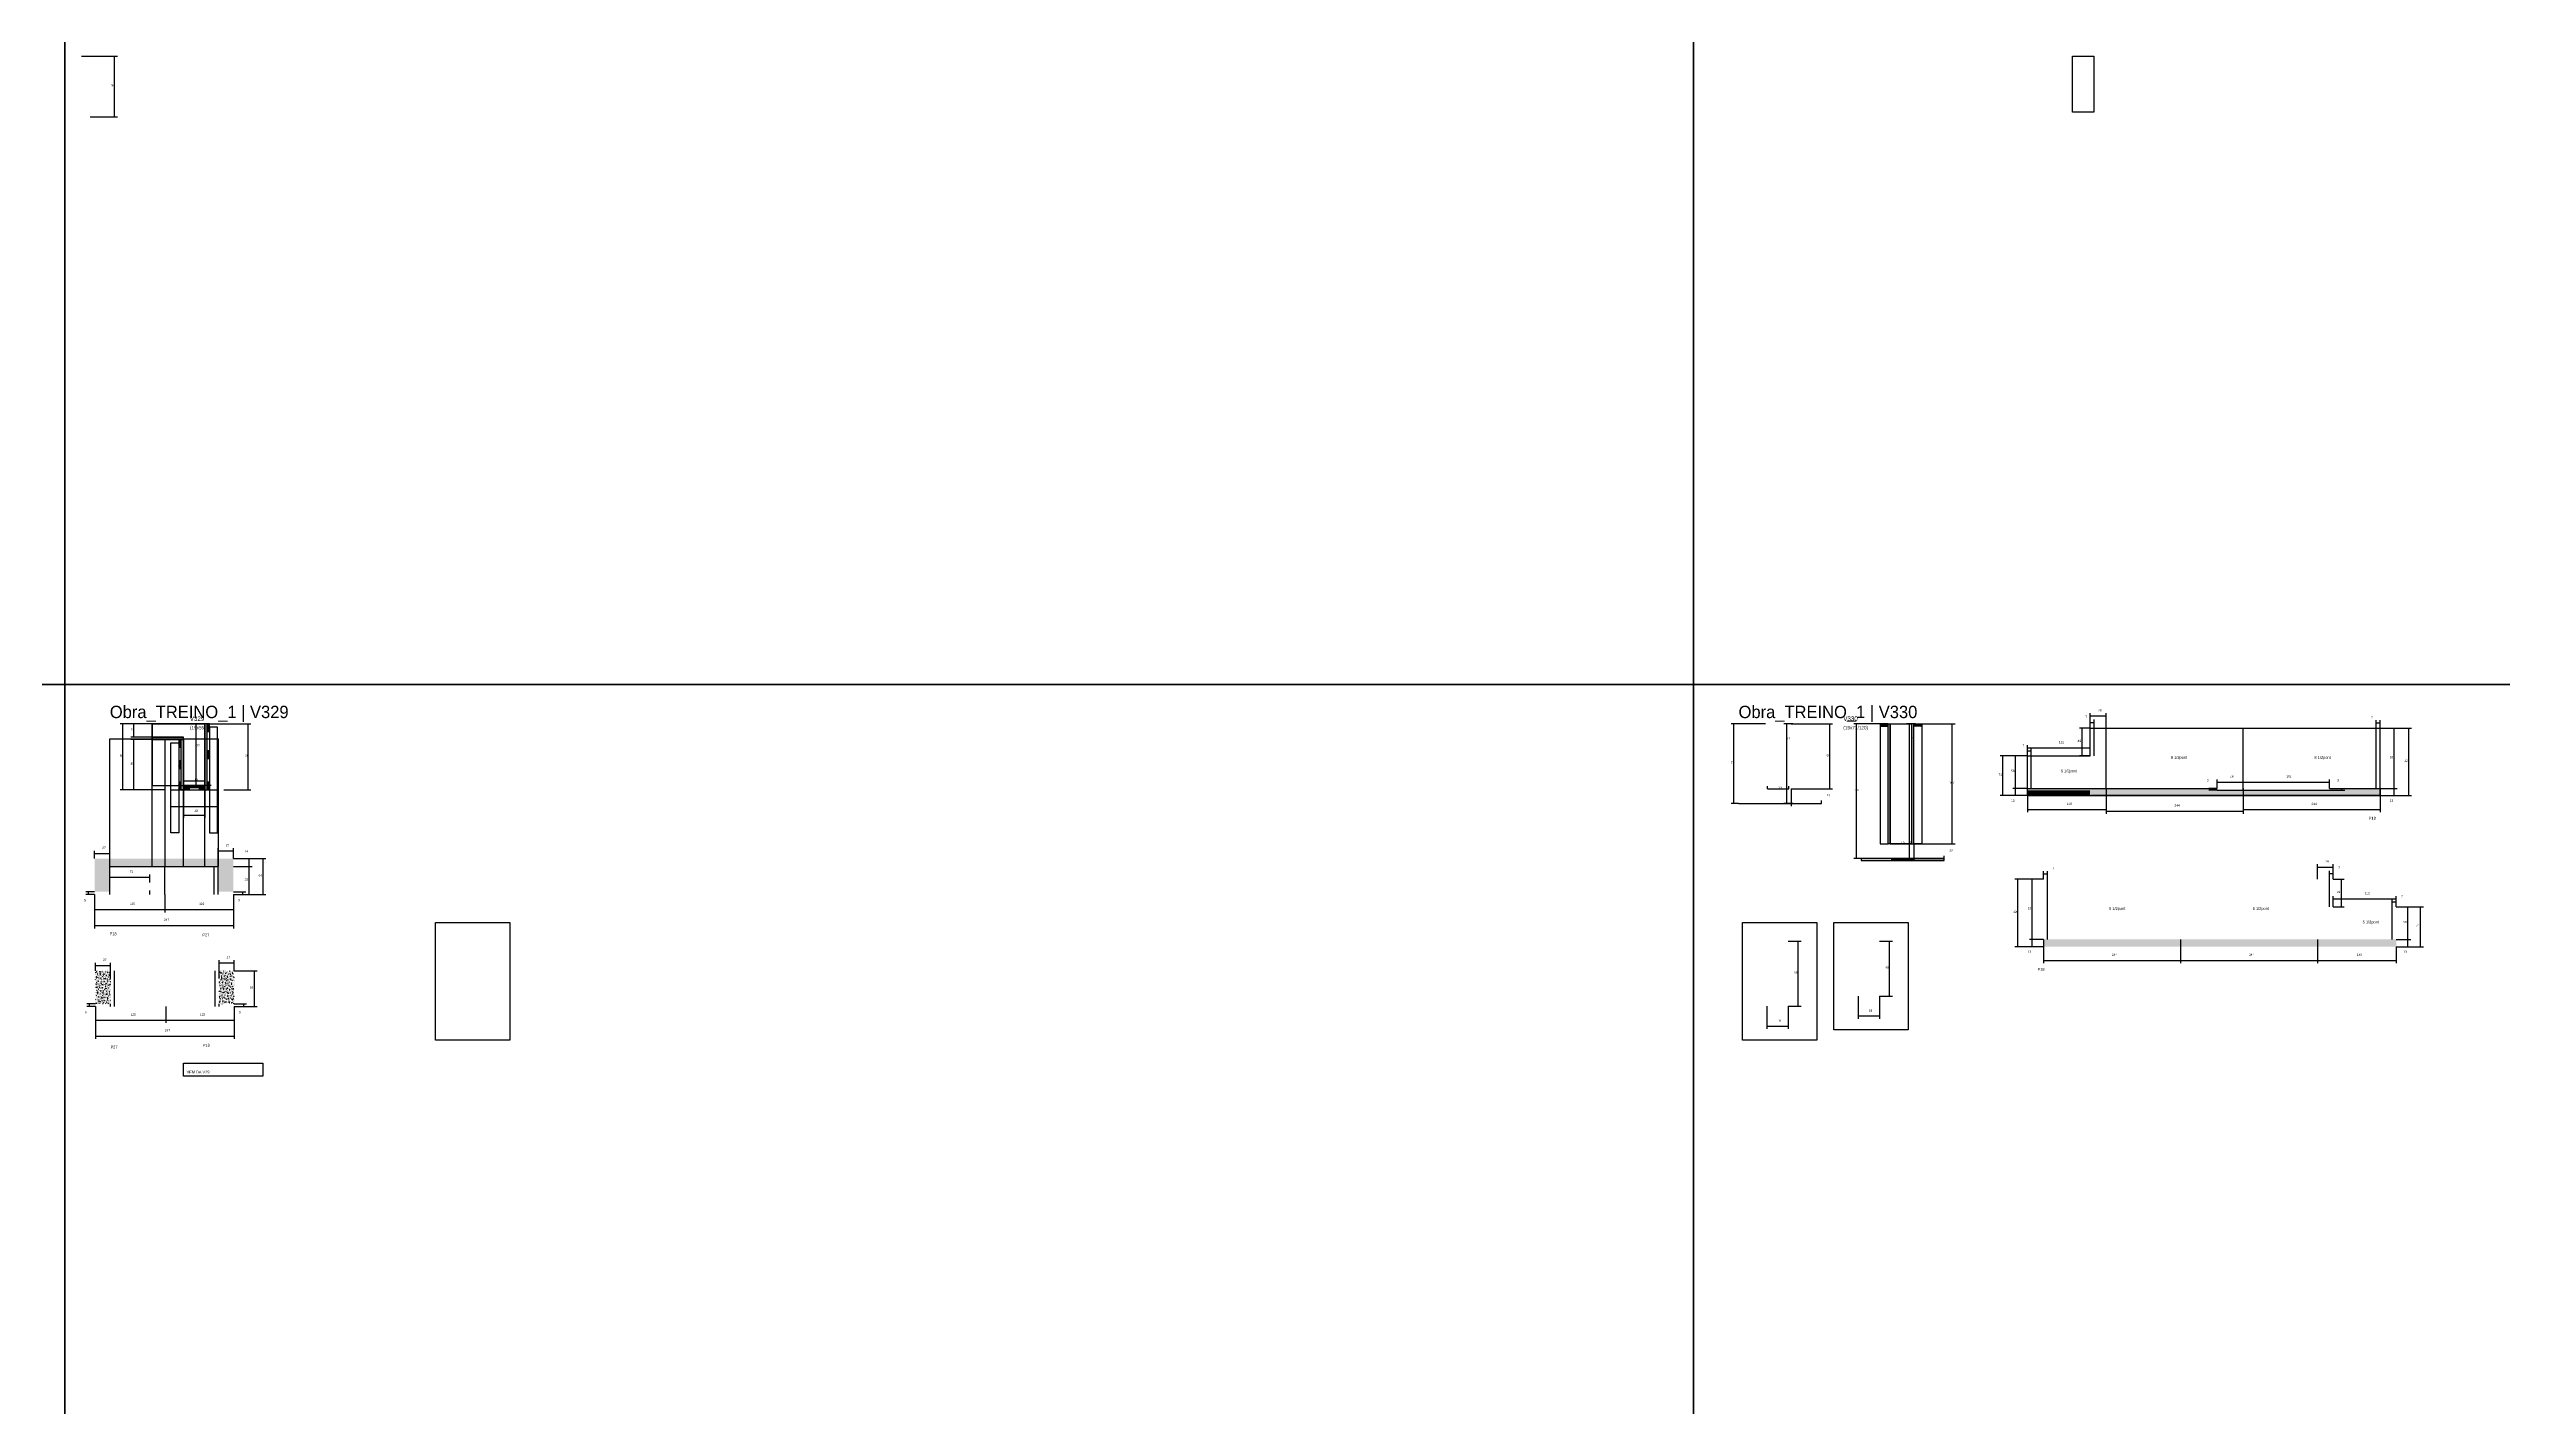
# Model space of a CAD drawing. Header units: metres. Extents: x -41 to 34840, y -36000 to 1848.
# Drawn here: x 17372 to 21741, y -3087 to -668 of the extents above; entities that cross this region are included whole.
import ezdxf

# ---------------------------------------------------------------- set-up
doc = ezdxf.new("R2010")
doc.units = ezdxf.units.M
for name, color, linetype in [('CELL_BORDER', 8, 'Continuous'), ('CONCRETO', 251, 'Continuous'), ('COTA', 4, 'Continuous'), ('Cota Seção (2x)', 4, 'Continuous'), ('cotas', 4, 'Continuous'), ('Hachura', 253, 'Continuous'), ('LABEL_ID', 3, 'Continuous'), ('Madeira', 126, 'Continuous'), ('NOMENCLATURA', 7, 'Continuous'), ('Painéis', 200, 'Continuous'), ('SARR_2.2x7', 40, 'Continuous'), ('SARR_3.5x7', 81, 'Continuous'), ('SARR_EDITAR', 141, 'Continuous'), ('Texto Seção', 7, 'Continuous')]:
    doc.layers.add(name, color=color, linetype=linetype)

msp = doc.modelspace()

# ---------------------------------------------------------------- hatches: boundary and pattern name
at = {"layer": 'COTA'}
h = msp.add_hatch(dxfattribs=at)
h.set_pattern_fill('AR-CONC', scale=0.03)
h.paths.add_polyline_path([(21432.3, -1985.1), (21432.3, -1988.1), (21432.3, -1988.1), (21232.3, -1988.1), (21232.3, -1988.1), (21232.3, -1985.1), (21232.3, -1985.1), (20894.3, -1985.1), (20894.3, -1985.1), (20894.3, -1998.1), (20894.3, -1998.1), (21522.3, -1998.1), (21522.3, -1998.1), (21522.3, -1985.1), (21522.3, -1985.1), (21432.3, -1985.1)])
h = msp.add_hatch(dxfattribs=at)
h.set_pattern_fill('AR-CONC', scale=0.03)
h.paths.add_polyline_path([(17480, -2124.3), (17673, -2124.3), (17673, -2124.3), (17673, -2169.3), (17673, -2169.3), (17700, -2169.3), (17700, -2169.3), (17700, -2110.3), (17700, -2110.3), (17452.8, -2110.3), (17452.8, -2110.3), (17453.1, -2169.3), (17453.1, -2169.3), (17480, -2169.3), (17480, -2169.3), (17480, -2124.3)])
h = msp.add_hatch(dxfattribs=at)
h.set_pattern_fill('AR-CONC', scale=0.03)
h.paths.add_polyline_path([(21550.9, -2267.1), (21550.9, -2254.1), (21550.9, -2254.1), (20922.9, -2254.1), (20922.9, -2254.1), (20922.9, -2267.1), (20922.9, -2267.1), (21550.9, -2267.1)])
h = msp.add_hatch(dxfattribs=at)
h.set_pattern_fill('AR-CONC', scale=0.03)
h.paths.add_polyline_path([(17481.5, -2368.8), (17481.5, -2309.8), (17481.5, -2309.8), (17454.4, -2309.8), (17454.4, -2309.8), (17454.6, -2368.8), (17454.6, -2368.8), (17481.5, -2368.8)])
h = msp.add_hatch(dxfattribs=at)
h.set_pattern_fill('AR-CONC', scale=0.03)
h.paths.add_polyline_path([(17674.5, -2309.8), (17674.5, -2368.8), (17674.5, -2368.8), (17701.5, -2368.8), (17701.5, -2368.8), (17701.5, -2309.8), (17701.5, -2309.8), (17674.5, -2309.8)])
at = {"layer": 'Hachura'}
h = msp.add_hatch(color=8, dxfattribs=at)
h.dxf.hatch_style = 1
h.paths.add_polyline_path([(17653.3, -1870), (17649.3, -1870), (17649.3, -1870), (17649.3, -1988), (17649.3, -1988), (17653.3, -1988), (17653.3, -1988), (17653.3, -1870)])
h = msp.add_hatch(dxfattribs=at)
h.set_pattern_fill('ANSI31', scale=0.5)
h.paths.add_polyline_path([(17653.3, -1884), (17657.7, -1884), (17657.7, -1884), (17657.7, -1870), (17657.7, -1870), (17653.3, -1870), (17653.3, -1870), (17653.3, -1884)])
h = msp.add_hatch(dxfattribs=at)
h.set_pattern_fill('ANSI31', scale=0.5)
h.paths.add_polyline_path([(20646.2, -1874.4), (20646.2, -1870), (20646.2, -1870), (20632.2, -1870), (20632.2, -1870), (20632.2, -1874.4), (20632.2, -1874.4), (20646.2, -1874.4)])
h = msp.add_hatch(color=8, dxfattribs=at)
h.dxf.hatch_style = 1
h.paths.add_polyline_path([(20646.2, -2084), (20650.2, -2084), (20650.2, -2084), (20650.2, -1870), (20650.2, -1870), (20646.2, -1870), (20646.2, -1870), (20646.2, -2084)])
h = msp.add_hatch(color=8, dxfattribs=at)
h.dxf.hatch_style = 1
h.paths.add_polyline_path([(20688.2, -2084), (20692.2, -2084), (20692.2, -2084), (20692.2, -1870), (20692.2, -1870), (20688.2, -1870), (20688.2, -1870), (20688.2, -2084)])
h = msp.add_hatch(dxfattribs=at)
h.set_pattern_fill('ANSI31', scale=0.5)
h.paths.add_polyline_path([(20692.2, -1874.4), (20692.2, -1870), (20692.2, -1870), (20706.2, -1870), (20706.2, -1870), (20706.2, -1874.4), (20706.2, -1874.4), (20692.2, -1874.4)])
h = msp.add_hatch(color=8, dxfattribs=at)
h.dxf.hatch_style = 1
h.paths.add_polyline_path([(17611.3, -1898), (17611.3, -1894), (17611.3, -1894), (17555.7, -1894), (17555.7, -1894), (17555.7, -1898), (17555.7, -1898), (17611.3, -1898)])
h = msp.add_hatch(dxfattribs=at)
h.set_pattern_fill('ANSI31', scale=0.5)
h.paths.add_polyline_path([(17602.9, -1912), (17607.3, -1912), (17607.3, -1912), (17607.3, -1898), (17607.3, -1898), (17602.9, -1898), (17602.9, -1898), (17602.9, -1912)])
h = msp.add_hatch(color=8, dxfattribs=at)
h.dxf.hatch_style = 1
h.paths.add_polyline_path([(17611.3, -1898), (17607.3, -1898), (17607.3, -1898), (17607.3, -1988), (17607.3, -1988), (17611.3, -1988), (17611.3, -1988), (17611.3, -1898)])
h = msp.add_hatch(dxfattribs=at)
h.set_pattern_fill('ANSI31', scale=0.5)
h.paths.add_polyline_path([(17653.3, -1932), (17657.7, -1932), (17657.7, -1932), (17657.7, -1918), (17657.7, -1918), (17653.3, -1918), (17653.3, -1918), (17653.3, -1932)])
h = msp.add_hatch(dxfattribs=at)
h.set_pattern_fill('ANSI31', scale=0.5)
h.paths.add_polyline_path([(17602.9, -1950), (17607.3, -1950), (17607.3, -1950), (17607.3, -1936), (17607.3, -1936), (17602.9, -1936), (17602.9, -1936), (17602.9, -1950)])
h = msp.add_hatch(dxfattribs=at)
h.set_pattern_fill('ANSI31', scale=0.5)
h.paths.add_polyline_path([(17602.9, -1988), (17607.3, -1988), (17607.3, -1988), (17607.3, -1974), (17607.3, -1974), (17602.9, -1974), (17602.9, -1974), (17602.9, -1988)])
h = msp.add_hatch(color=8, dxfattribs=at)
h.dxf.hatch_style = 1
h.paths.add_polyline_path([(17649.3, -1983.6), (17649.3, -1980), (17649.3, -1980), (17611.3, -1980), (17611.3, -1980), (17611.3, -1983.6), (17611.3, -1983.6), (17649.3, -1983.6)])
h = msp.add_hatch(dxfattribs=at)
h.set_pattern_fill('ANSI31', scale=0.5)
h.paths.add_polyline_path([(17611.3, -1988), (17611.3, -1983.6), (17611.3, -1983.6), (17621.3, -1983.6), (17621.3, -1983.6), (17621.3, -1988), (17621.3, -1988), (17611.3, -1988)])
h = msp.add_hatch(dxfattribs=at)
h.set_pattern_fill('ANSI31', scale=0.5)
h.paths.add_polyline_path([(17649.3, -1988), (17649.3, -1983.6), (17649.3, -1983.6), (17639.3, -1983.6), (17639.3, -1983.6), (17639.3, -1988), (17639.3, -1988), (17649.3, -1988)])
h = msp.add_hatch(dxfattribs=at)
h.set_pattern_fill('ANSI31', scale=0.5)
h.paths.add_polyline_path([(17653.3, -1988), (17657.7, -1988), (17657.7, -1988), (17657.7, -1974), (17657.7, -1974), (17653.3, -1974), (17653.3, -1974), (17653.3, -1988)])
h = msp.add_hatch(color=8, dxfattribs=at)
h.dxf.hatch_style = 1
h.paths.add_polyline_path([(20653.2, -2113.6), (20653.2, -2110), (20653.2, -2110), (20598.4, -2110), (20598.4, -2110), (20598.4, -2113.6), (20598.4, -2113.6), (20653.2, -2113.6)])
h = msp.add_hatch(color=8, dxfattribs=at)
h.dxf.hatch_style = 1
h.paths.add_polyline_path([(20691.2, -2113.6), (20691.2, -2110), (20691.2, -2110), (20653.2, -2110), (20653.2, -2110), (20653.2, -2113.6), (20653.2, -2113.6), (20691.2, -2113.6)])
h = msp.add_hatch(color=8, dxfattribs=at)
h.dxf.hatch_style = 1
h.paths.add_polyline_path([(20746, -2113.6), (20746, -2110), (20746, -2110), (20691.2, -2110), (20691.2, -2110), (20691.2, -2113.6), (20691.2, -2113.6), (20746, -2113.6)])

# ---------------------------------------------------------------- linework, layer by layer
at = {"layer": 'CELL_BORDER'}
for points in [[(14500, -1800), (17400, -1800), (17400, 0), (14500, 0)], [(17400, -1800), (20300, -1800), (20300, 0), (17400, 0)], [(20300, -1800), (23200, -1800), (23200, 0), (20300, 0)], [(14500, -3600), (17400, -3600), (17400, -1800), (14500, -1800)], [(17400, -3600), (20300, -3600), (20300, -1800), (17400, -1800)], [(20300, -3600), (23200, -3600), (23200, -1800), (20300, -1800)]]:
    msp.add_lwpolyline(points, close=True, dxfattribs=at)
at = {"layer": 'CONCRETO'}
for points in [[(20974.8, -681), (20974.8, -681), (21012.8, -681), (21012.8, -709), (21012.8, -709), (21012.8, -781), (20974.8, -781), (20974.8, -681)], [(17555.7, -1894), (17555.7, -1870), (17611.3, -1870), (17611.3, -1870), (17649.3, -1870), (17649.3, -1980), (17611.3, -1980), (17611.3, -1894)], [(17555.7, -1980), (17649.3, -1980), (17649.3, -1870), (17555.7, -1870)], [(20650.2, -1870), (20650.2, -1870), (20688.2, -1870), (20688.2, -1898), (20688.2, -1898), (20688.2, -2084), (20650.2, -2084), (20650.2, -1870)]]:
    msp.add_lwpolyline(points, close=True, dxfattribs=at)
at = {"layer": 'COTA'}
for p, q in [((17429.6, -681), (17493.5, -681)), ((17488.5, -789), (17488.5, -681)), ((17445.2, -789), (17493.5, -789)), ((17603.3, -1870), (17498.3, -1870)), ((17503.3, -1988), (17503.3, -1870)), ((17555.7, -1870), (17517.6, -1870)), ((17522.6, -1894), (17522.6, -1870)), ((17657.7, -1870), (17731.2, -1870)), ((17726.2, -1988), (17726.2, -1870)), ((20427.8, -1870), (20366.7, -1870)), ((20371.7, -2012), (20371.7, -1870)), ((20473.8, -1870), (20547.3, -1870)), ((20542.3, -1986), (20542.3, -1870)), ((20646.2, -1870), (20585, -1870)), ((20590, -2110), (20590, -1870)), ((20692.2, -1870), (20765.6, -1870)), ((20760.6, -2084), (20760.6, -1870)), ((21006.3, -1878.1), (21006.3, -1862.7)), ((21006.3, -1867.7), (21013.3, -1867.7)), ((21013.3, -1878.1), (21013.3, -1862.7)), ((21515.3, -1878.1), (21515.3, -1863.5)), ((21515.3, -1868.5), (21522.3, -1868.5)), ((21522.3, -1878.1), (21522.3, -1863.5)), ((17555.7, -1894), (17517.6, -1894)), ((17555.7, -1898), (17517.6, -1898)), ((17522.6, -1988), (17522.6, -1898)), ((20894.2, -1927.1), (20894.2, -1913.2)), ((20894.2, -1918.2), (20901.2, -1918.2)), ((20901.2, -1927.1), (20901.2, -1913.2)), ((20894.3, -1927.1), (20868.4, -1927.1)), ((20873.4, -1985.1), (20873.4, -1927.1)), ((17577.7, -1988), (17498.3, -1988)), ((17577.7, -1988), (17517.6, -1988)), ((17611.3, -1988), (17611.3, -2037.7)), ((17649.3, -1988), (17649.3, -2037.7)), ((17682.9, -1988), (17731.2, -1988)), ((20473.8, -1986), (20547.3, -1986)), ((20473.8, -1986), (20473.8, -2017)), ((20527.6, -2012), (20527.6, -2007)), ((20894.3, -1985.1), (20868.4, -1985.1)), ((17611.3, -2032.7), (17649.3, -2032.7)), ((20380, -2012), (20366.7, -2012)), ((20473.8, -2012), (20527.6, -2012)), ((20692.2, -2084), (20765.6, -2084)), ((20692.2, -2084), (20692.2, -2115)), ((17480, -2146.8), (17480, -2138.3)), ((17551, -2149.3), (17551, -2138.3)), ((17700, -2110.3), (17733.2, -2110.3)), ((17700, -2110.3), (17758, -2110.3)), ((17700, -2124.3), (17733.2, -2124.3)), ((17700, -2124.3), (17733.2, -2124.3)), ((17728.2, -2124.3), (17728.2, -2110.3)), ((17728.2, -2174.3), (17728.2, -2124.3)), ((17753, -2174.3), (17753, -2110.3)), ((20598.4, -2110), (20585, -2110)), ((20692.2, -2110), (20746, -2110)), ((20746, -2110), (20746, -2105)), ((20922.9, -2147.1), (20922.9, -2132.6)), ((20922.9, -2137.6), (20929.9, -2137.6)), ((20929.9, -2147.1), (20929.9, -2132.6)), ((21431.9, -2147.1), (21431.9, -2131.7)), ((21431.9, -2136.7), (21438.9, -2136.7)), ((21438.9, -2147.1), (21438.9, -2131.7)), ((17453, -2174.3), (17453, -2205.9)), ((17453, -2174.3), (17453, -2234.4)), ((17480, -2143.3), (17551, -2143.3)), ((17578, -2174.3), (17578, -2205.9)), ((17578, -2174.3), (17578, -2205.9)), ((17700, -2174.3), (17700, -2205.9)), ((17700, -2174.3), (17700, -2234.4)), ((17700, -2174.3), (17733.2, -2174.3)), ((17700, -2174.3), (17758, -2174.3)), ((21544, -2196.1), (21544, -2182.2)), ((21551, -2196.1), (21551, -2182.2)), ((17453, -2200.9), (17578, -2200.9)), ((17578, -2200.9), (17700, -2200.9)), ((21544, -2187.2), (21551, -2187.2)), ((21550.9, -2196.1), (21576.8, -2196.1)), ((21571.8, -2254.1), (21571.8, -2196.1)), ((17453, -2229.4), (17700, -2229.4)), ((20468.2, -2257.2), (20491.2, -2257.2)), ((20486.2, -2373.2), (20486.2, -2257.2)), ((20630.9, -2257.2), (20653.9, -2257.2)), ((20648.9, -2355.2), (20648.9, -2257.2)), ((21550.9, -2254.1), (21576.8, -2254.1)), ((17701.5, -2309.8), (17742.4, -2309.8)), ((17737.4, -2373.8), (17737.4, -2309.8)), ((20592.9, -2355.2), (20592.9, -2395.4)), ((20630.9, -2355.2), (20630.9, -2395.4)), ((20630.9, -2355.2), (20653.9, -2355.2)), ((17454.5, -2373.8), (17454.5, -2402.9)), ((17454.5, -2373.8), (17454.5, -2431.4)), ((17454.5, -2397.9), (17579.5, -2397.9)), ((17579.5, -2373.8), (17579.5, -2402.9)), ((17579.5, -2373.8), (17579.5, -2402.9)), ((17579.5, -2397.9), (17701.5, -2397.9)), ((17701.5, -2373.8), (17701.5, -2402.9)), ((17701.5, -2373.8), (17701.5, -2431.4)), ((17701.5, -2373.8), (17742.4, -2373.8)), ((20430.3, -2373.2), (20430.3, -2413.4)), ((20468.2, -2373.2), (20468.2, -2413.4)), ((20468.2, -2373.2), (20491.2, -2373.2)), ((20592.9, -2390.4), (20630.9, -2390.4)), ((17454.5, -2426.4), (17701.5, -2426.4)), ((20430.3, -2408.4), (20468.2, -2408.4))]:
    msp.add_line(p, q, dxfattribs=at)
at = {"layer": 'Cota Seção (2x)'}
for p, q in [((17649.3, -1870), (17628.9, -1870)), ((17633.9, -1980), (17633.9, -1870)), ((20476.8, -1870), (20460.8, -1870)), ((20465.8, -2012), (20465.8, -1870)), ((20695.2, -1870), (20679.2, -1870)), ((20684.2, -2110), (20684.2, -1870)), ((21006.3, -1878.1), (20987, -1878.1)), ((20992, -1927.1), (20992, -1878.1)), ((21006.3, -1878.1), (21006.3, -1851.2)), ((21006.3, -1856.2), (21034.3, -1856.2)), ((21034.3, -1878.1), (21034.3, -1851.2)), ((21522.3, -1878.1), (21552.5, -1878.1)), ((21522.3, -1878.1), (21578.4, -1878.1)), ((21547.5, -1985.1), (21547.5, -1878.1)), ((21573.4, -1998.1), (21573.4, -1878.1)), ((20894.3, -1927.1), (20894.3, -1907.9)), ((20894.3, -1912.9), (21006.3, -1912.9)), ((21006.3, -1927.1), (21006.3, -1907.9)), ((20894.3, -1927.1), (20845.8, -1927.1)), ((20850.8, -1998.1), (20850.8, -1927.1)), ((21006.3, -1927.1), (20987, -1927.1)), ((17611.3, -1988), (17611.3, -1967)), ((17611.3, -1972), (17649.3, -1972)), ((17660.3, -1980), (17628.9, -1980)), ((17649.3, -1988), (17649.3, -1967)), ((20431.8, -1986), (20431.8, -1981)), ((20431.8, -1986), (20469.8, -1986)), ((20469.8, -1986), (20469.8, -1981)), ((20894.3, -1998.1), (20845.8, -1998.1)), ((20894.3, -1985.1), (20868.4, -1985.1)), ((20894.3, -1998.1), (20868.4, -1998.1)), ((20873.4, -1998.1), (20873.4, -1985.1)), ((20894.3, -1998.1), (20894.3, -2027.6)), ((21034.3, -1985.1), (21034.3, -2027.6)), ((21034.3, -1985.1), (21034.3, -2030.6)), ((21232.3, -1985.1), (21217.2, -1985.1)), ((21232.3, -1988.1), (21217.2, -1988.1)), ((21222.2, -1988.1), (21222.2, -1985.1)), ((21232.3, -1985.1), (21232.3, -1969.3)), ((21232.3, -1974.3), (21278.3, -1974.3)), ((21278.3, -1985.1), (21278.3, -1969.3)), ((21278.3, -1988.1), (21278.3, -1969.3)), ((21278.3, -1974.3), (21432.3, -1974.3)), ((21278.3, -1985.1), (21278.3, -2027.6)), ((21278.3, -1988.1), (21278.3, -2030.6)), ((21432.3, -1985.1), (21432.3, -1969.3)), ((21432.3, -1985.1), (21459.2, -1985.1)), ((21432.3, -1988.1), (21459.2, -1988.1)), ((21454.2, -1988.1), (21454.2, -1985.1)), ((21522.3, -1985.1), (21552.5, -1985.1)), ((21522.3, -1985.1), (21552.5, -1985.1)), ((21522.3, -1985.1), (21522.3, -2027.6)), ((21522.3, -1998.1), (21552.5, -1998.1)), ((21522.3, -1998.1), (21578.4, -1998.1)), ((21547.5, -1998.1), (21547.5, -1985.1)), ((20476.8, -2012), (20460.8, -2012)), ((20894.3, -2022.6), (21034.3, -2022.6)), ((21034.3, -2025.6), (21278.3, -2025.6)), ((21278.3, -2022.6), (21522.3, -2022.6)), ((17453, -2110.3), (17453, -2096.1)), ((17480, -2124.3), (17480, -2096.1)), ((17673, -2124.3), (17673, -2091.4)), ((17673, -2096.4), (17700, -2096.4)), ((17700, -2110.3), (17700, -2091.4)), ((20650.2, -2084), (20650.2, -2079)), ((20650.2, -2084), (20688.2, -2084)), ((20688.2, -2084), (20688.2, -2079)), ((17453, -2101.1), (17480, -2101.1)), ((20695.2, -2110), (20679.2, -2110)), ((21410.9, -2147.1), (21410.9, -2120.2)), ((21410.9, -2125.2), (21438.9, -2125.2)), ((21438.9, -2147.1), (21438.9, -2120.2)), ((17453, -2169.3), (17437.3, -2169.3)), ((17453, -2174.3), (17437.3, -2174.3)), ((17442.3, -2174.3), (17442.3, -2169.3)), ((17700, -2169.3), (17722, -2169.3)), ((17700, -2174.3), (17722, -2174.3)), ((17717, -2174.3), (17717, -2169.3)), ((20922.9, -2147.1), (20872.1, -2147.1)), ((20877.1, -2267.1), (20877.1, -2147.1)), ((20922.9, -2147.1), (20897.9, -2147.1)), ((20902.9, -2254.1), (20902.9, -2147.1)), ((21438.9, -2147.1), (21458.3, -2147.1)), ((21438.9, -2196.1), (21438.9, -2176.9)), ((21438.9, -2181.9), (21550.9, -2181.9)), ((21453.3, -2196.1), (21453.3, -2147.1)), ((21550.9, -2196.1), (21550.9, -2176.9)), ((21438.9, -2196.1), (21458.3, -2196.1)), ((21550.9, -2196.1), (21599.4, -2196.1)), ((21594.4, -2267.1), (21594.4, -2196.1)), ((20922.9, -2267.1), (20872.1, -2267.1)), ((20922.9, -2254.1), (20897.9, -2254.1)), ((20922.9, -2254.1), (20897.9, -2254.1)), ((20922.9, -2267.1), (20897.9, -2267.1)), ((20902.9, -2267.1), (20902.9, -2254.1)), ((20922.9, -2254.1), (20922.9, -2296.6)), ((21166.9, -2254.1), (21166.9, -2296.6)), ((21166.9, -2254.1), (21166.9, -2296.6)), ((21410.9, -2254.1), (21410.9, -2296.6)), ((21410.9, -2254.1), (21410.9, -2296.6)), ((21550.9, -2254.1), (21576.8, -2254.1)), ((21550.9, -2267.1), (21576.8, -2267.1)), ((21550.9, -2267.1), (21599.4, -2267.1)), ((21550.9, -2267.1), (21550.9, -2296.6)), ((21571.8, -2267.1), (21571.8, -2254.1)), ((17454.5, -2309.8), (17454.5, -2295.6)), ((17454.5, -2300.6), (17481.5, -2300.6)), ((17481.5, -2323.8), (17481.5, -2295.6)), ((17674.5, -2323.8), (17674.5, -2290.9)), ((17674.5, -2295.9), (17701.5, -2295.9)), ((17701.5, -2309.8), (17701.5, -2290.9)), ((20922.9, -2291.6), (21166.9, -2291.6)), ((21166.9, -2291.6), (21410.9, -2291.6)), ((21410.9, -2291.6), (21550.9, -2291.6)), ((17454.5, -2368.8), (17438.8, -2368.8)), ((17454.5, -2373.8), (17438.8, -2373.8)), ((17443.8, -2373.8), (17443.8, -2368.8)), ((17701.5, -2368.8), (17723.5, -2368.8)), ((17701.5, -2373.8), (17723.5, -2373.8)), ((17718.5, -2373.8), (17718.5, -2368.8))]:
    msp.add_line(p, q, dxfattribs=at)
at = {"layer": 'Cotas'}
for points in [[(18059.7, -2223.8), (18192.1, -2223.8), (18192.1, -2433.4), (18059.7, -2433.4)], [(20386.8, -2223.8), (20519.2, -2223.8), (20519.2, -2433.4), (20386.8, -2433.4)], [(20549.5, -2223.8), (20681.9, -2223.8), (20681.9, -2415.4), (20549.5, -2415.4)]]:
    msp.add_lwpolyline(points, close=True, dxfattribs=at)
at = {"layer": 'Madeira'}
for points in [[(17653.3, -1884), (17657.7, -1884), (17657.7, -1870), (17653.3, -1870)], [(20646.2, -1874.4), (20646.2, -1870), (20632.2, -1870), (20632.2, -1874.4)], [(20646.2, -1870), (20632.2, -1870), (20632.2, -2084), (20646.2, -2084)], [(20692.2, -1874.4), (20692.2, -1870), (20706.2, -1870), (20706.2, -1874.4)], [(20692.2, -1870), (20706.2, -1870), (20706.2, -2084), (20692.2, -2084)], [(17602.9, -1912), (17607.3, -1912), (17607.3, -1898), (17602.9, -1898)], [(17653.3, -1932), (17657.7, -1932), (17657.7, -1918), (17653.3, -1918)], [(17602.9, -1950), (17607.3, -1950), (17607.3, -1936), (17602.9, -1936)], [(17602.9, -1988), (17607.3, -1988), (17607.3, -1974), (17602.9, -1974)], [(17611.3, -1988), (17611.3, -1983.6), (17621.3, -1983.6), (17621.3, -1988)], [(17649.3, -1988), (17649.3, -1983.6), (17639.3, -1983.6), (17639.3, -1988)], [(17653.3, -1988), (17657.7, -1988), (17657.7, -1974), (17653.3, -1974)]]:
    msp.add_lwpolyline(points, close=True, dxfattribs=at)
at = {"layer": 'Painéis'}
for p, q in [((17649.3, -1988), (17649.3, -1870)), ((21006.3, -1878.1), (21522.3, -1878.1)), ((21006.3, -1927.1), (21006.3, -1878.1)), ((21034.3, -1985.1), (21034.3, -1878.1)), ((21278.3, -1988.1), (21278.3, -1878.1)), ((21522.3, -1985.1), (21522.3, -1878.1)), ((17480, -1897), (17555.3, -1897)), ((17480, -2124.3), (17480, -1897)), ((17555.3, -2124.3), (17555.3, -1897)), ((17555.3, -1897), (17578.3, -1897)), ((17555.3, -2124.3), (17555.3, -1897)), ((17555.7, -1894), (17611.3, -1894)), ((17555.7, -1898), (17555.7, -1894)), ((17578.3, -2124.3), (17578.3, -1897)), ((17578.3, -1897), (17611.3, -1897)), ((17578.3, -2124.3), (17578.3, -1897)), ((17611.3, -1898), (17611.3, -1894)), ((17611.3, -2124.3), (17611.3, -1897)), ((17611.3, -1897), (17649.3, -1897)), ((17611.3, -2124.3), (17611.3, -1897)), ((17611.3, -1988), (17611.3, -1898)), ((17649.3, -2124.3), (17649.3, -1897)), ((17649.3, -1897), (17673.3, -1897)), ((17649.3, -2124.3), (17649.3, -1897)), ((17673.3, -2124.3), (17673.3, -1897)), ((20894.3, -1927.1), (21006.3, -1927.1)), ((20894.3, -1985.1), (20894.3, -1927.1)), ((17611.3, -1980), (17649.3, -1980)), ((17611.3, -1983.6), (17611.3, -1980)), ((17649.3, -1983.6), (17649.3, -1980)), ((20894.3, -1985.1), (21232.3, -1985.1)), ((20894.3, -1998.1), (20894.3, -1985.1)), ((20894.3, -1998.1), (21522.3, -1998.1)), ((21232.3, -1988.1), (21432.3, -1988.1)), ((21432.3, -1985.1), (21522.3, -1985.1)), ((21522.3, -1998.1), (21522.3, -1985.1)), ((20380, -2012), (20434.8, -2012)), ((20434.8, -2012), (20472.8, -2012)), ((20472.8, -2012), (20527.6, -2012)), ((17480, -2124.3), (17673, -2124.3)), ((17480, -2169.3), (17480, -2124.3)), ((17480, -2124.3), (17555.3, -2124.3)), ((17555.3, -2124.3), (17578.3, -2124.3)), ((17578, -2174.3), (17578, -2124.3)), ((17578.3, -2124.3), (17611.3, -2124.3)), ((17611.3, -2124.3), (17649.3, -2124.3)), ((17649.3, -2124.3), (17673.3, -2124.3)), ((17673, -2174.3), (17673, -2124.3))]:
    msp.add_line(p, q, dxfattribs=at)
for points in [[(17653.3, -1870), (17649.3, -1870), (17649.3, -1988), (17653.3, -1988)], [(20646.2, -1870), (20650.2, -1870), (20650.2, -2084), (20646.2, -2084)], [(20692.2, -1870), (20688.2, -1870), (20688.2, -2084), (20692.2, -2084)], [(17611.3, -1898), (17611.3, -1894), (17555.7, -1894), (17555.7, -1898)], [(17607.3, -1898), (17611.3, -1898), (17611.3, -1988), (17607.3, -1988)], [(17649.3, -1983.6), (17649.3, -1980), (17611.3, -1980), (17611.3, -1983.6)], [(20653.2, -2113.6), (20653.2, -2110), (20598.4, -2110), (20598.4, -2113.6)], [(20691.2, -2113.6), (20691.2, -2110), (20653.2, -2110), (20653.2, -2113.6)], [(20746, -2113.6), (20746, -2110), (20691.2, -2110), (20691.2, -2113.6)]]:
    msp.add_lwpolyline(points, close=True, dxfattribs=at)
at = {"layer": 'SARR_2.2x7'}
for p, q in [((21013.3, -1927.1), (21013.3, -1878.1)), ((21515.3, -1985.1), (21515.3, -1878.1)), ((20901.2, -1985.1), (20901.2, -1927.1)), ((20895.3, -1989.8), (21005.3, -1989.8)), ((20895.3, -1991.4), (21005.3, -1991.4)), ((20895.3, -1993.1), (21005.3, -1993.1)), ((20895.3, -1994.8), (21005.3, -1994.8)), ((20895.3, -1996.4), (21005.3, -1996.4)), ((21007.3, -1997.1), (21033.3, -1997.1)), ((21035.3, -1997.1), (21277.3, -1997.1)), ((21279.3, -1997.1), (21521.3, -1997.1)), ((17666, -2174.3), (17666, -2124.3)), ((17551, -2152.8), (17551, -2145.8)), ((17551, -2174.3), (17551, -2167.3)), ((20929.9, -2254.1), (20929.9, -2147.1)), ((21431.9, -2196.1), (21431.9, -2147.1)), ((21544, -2254.1), (21544, -2196.1)), ((17488.4, -2373.8), (17488.4, -2309.8)), ((17667.5, -2373.8), (17667.5, -2309.8))]:
    msp.add_line(p, q, dxfattribs=at)
at = {"layer": 'SARR_3.5x7'}
for points in [[(17671.7, -1876), (17657.7, -1876), (17657.7, -2064.4), (17671.7, -2064.4)], [(17588.9, -1904), (17602.9, -1904), (17602.9, -2064.4), (17588.9, -2064.4)], [(17588.9, -1988), (17671.7, -1988), (17671.7, -2018), (17588.9, -2018)]]:
    msp.add_lwpolyline(points, close=True, dxfattribs=at)
at = {"layer": 'SARR_EDITAR'}
for p, q in [((17480, -2174.3), (17480, -2169.3)), ((17673, -2174.3), (17673, -2169.3)), ((17481.5, -2373.8), (17481.5, -2368.8)), ((17674.5, -2373.8), (17674.5, -2368.8))]:
    msp.add_line(p, q, dxfattribs=at)
at = {"layer": 'Texto Seção'}
msp.add_lwpolyline([(17610.9, -2474.5), (17752.3, -2474.5), (17752.3, -2497.7), (17610.9, -2497.7)], close=True, dxfattribs=at)

# ---------------------------------------------------------------- texts
at = {"layer": 'COTA'}
for s, p in [('54', (17483, -735)), ('12', (17517.1, -1882)), ('7', (20997.4, -1859.6)), ('7', (21506.4, -1860.5)), ('7', (20885.4, -1910.1)), ('59', (17497.8, -1929)), ('45', (17517.1, -1943)), ('59', (17720.7, -1929)), ('71', (20366.2, -1941)), ('58', (20536.8, -1928)), ('58', (20865.2, -1956.1)), ('13', (20536.8, -1999)), ('120', (20584.5, -1990)), ('107', (20755.1, -1977)), ('19', (17630.3, -2027.2)), ('14', (17720.1, -2099.3)), ('13', (20755.1, -2097)), ('71', (17515.5, -2135.3)), ('64', (17744.9, -2142.3)), ('7', (20938.8, -2129.5)), ('7', (21447.8, -2128.7)), ('50', (17720.1, -2149.3)), ('7', (21559.8, -2179.2)), ('125', (17515.5, -2192.8)), ('247', (17576.5, -2221.3)), ('122', (17639, -2192.8)), ('58', (21563.7, -2225.1)), ('58', (20478.7, -2315.2)), ('49', (20641.4, -2306.2)), ('64', (17729.3, -2341.8)), ('125', (17517, -2389.8)), ('122', (17640.5, -2389.8)), ('19', (20449.2, -2400.9)), ('19', (20611.9, -2382.9)), ('247', (17578, -2418.3))]:
    msp.add_text(s, height=4, dxfattribs=at).set_placement(p)
at = {"layer": 'Cota Seção (2x)'}
for s, p in [('28', (21020.3, -1848.1)), ('55', (17633.9, -1910)), ('71', (20465.8, -1898)), ('120', (20684.2, -1898)), ('112', (20950.3, -1904.8)), ('49', (20983.8, -1902.6)), ('71', (20842.7, -1962.6)), ('46', (21255.3, -1966.2)), ('154', (21355.3, -1966.2)), ('107', (21539.4, -1931.6)), ('120', (21565.3, -1938.1)), ('19', (17630.3, -1972)), ('19', (20450.8, -1986)), ('13', (20865.2, -2008.9)), ('3', (21213.9, -1973)), ('3', (21445.9, -1973)), ('13', (21539.3, -2008.9)), ('140', (20964.3, -2014.5)), ('244', (21156.3, -2017.5)), ('244', (21400.3, -2014.5)), ('27', (17466.5, -2093)), ('27', (17686.5, -2088.4)), ('19', (20669.2, -2084)), ('28', (21424.9, -2117.1)), ('5', (17434.2, -2186.4)), ('5', (17708.9, -2186.4)), ('49', (21445.2, -2171.6)), ('112', (21494.9, -2173.8)), ('120', (20868.9, -2207.1)), ('107', (20894.8, -2200.6)), ('71', (21586.3, -2231.6)), ('27', (17468, -2292.5)), ('27', (17688, -2287.8)), ('13', (20894.7, -2277.9)), ('244', (21044.9, -2283.5)), ('244', (21288.9, -2283.5)), ('140', (21480.9, -2283.5)), ('13', (21563.6, -2277.9)), ('5', (17435.7, -2385.9)), ('5', (17710.4, -2385.9))]:
    msp.add_text(s, height=4, dxfattribs=at).set_placement(p)
at = {"layer": 'LABEL_ID'}
for s, p in [('Obra_TREINO_1 | V329', (17480, -1860)), ('Obra_TREINO_1 | V330', (20380, -1860))]:
    msp.add_text(s, height=22, dxfattribs=at).set_placement(p)
at = {"layer": 'NOMENCLATURA'}
for s, p in [('5 1/2pont', (20954, -1956.6)), ('8 1/2pont', (21149.8, -1932.6)), ('8 1/2pont', (21405.4, -1932.6)), ('P18', (21502.4, -2040.8)), ('8 1/2pont', (21039.8, -2201.7)), ('8 1/2pont', (21295.4, -2201.7)), ('5 1/2pont', (21491.2, -2225.6)), ('P18', (17479.9, -2246.7)), ('P27', (17644.9, -2248.8)), ('P18', (20912.5, -2309.9)), ('P27', (17481.4, -2448.4)), ('P18', (17645.7, -2445.1))]:
    msp.add_text(s, height=5, dxfattribs=at).set_placement(p)
at = {"layer": 'Texto Seção'}
for s, height, p in [('V329', 8, (17622.5, -1865)), ('(19x55)', 6, (17622.5, -1880)), ('V330', 8, (20566.5, -1865)), ('(19x71/120)', 6, (20566.5, -1880)), ('VEM DA V29', 5, (17616.7, -2492.9))]:
    msp.add_text(s, height=height, dxfattribs=at).set_placement(p)

doc.saveas('drawing.dxf')
